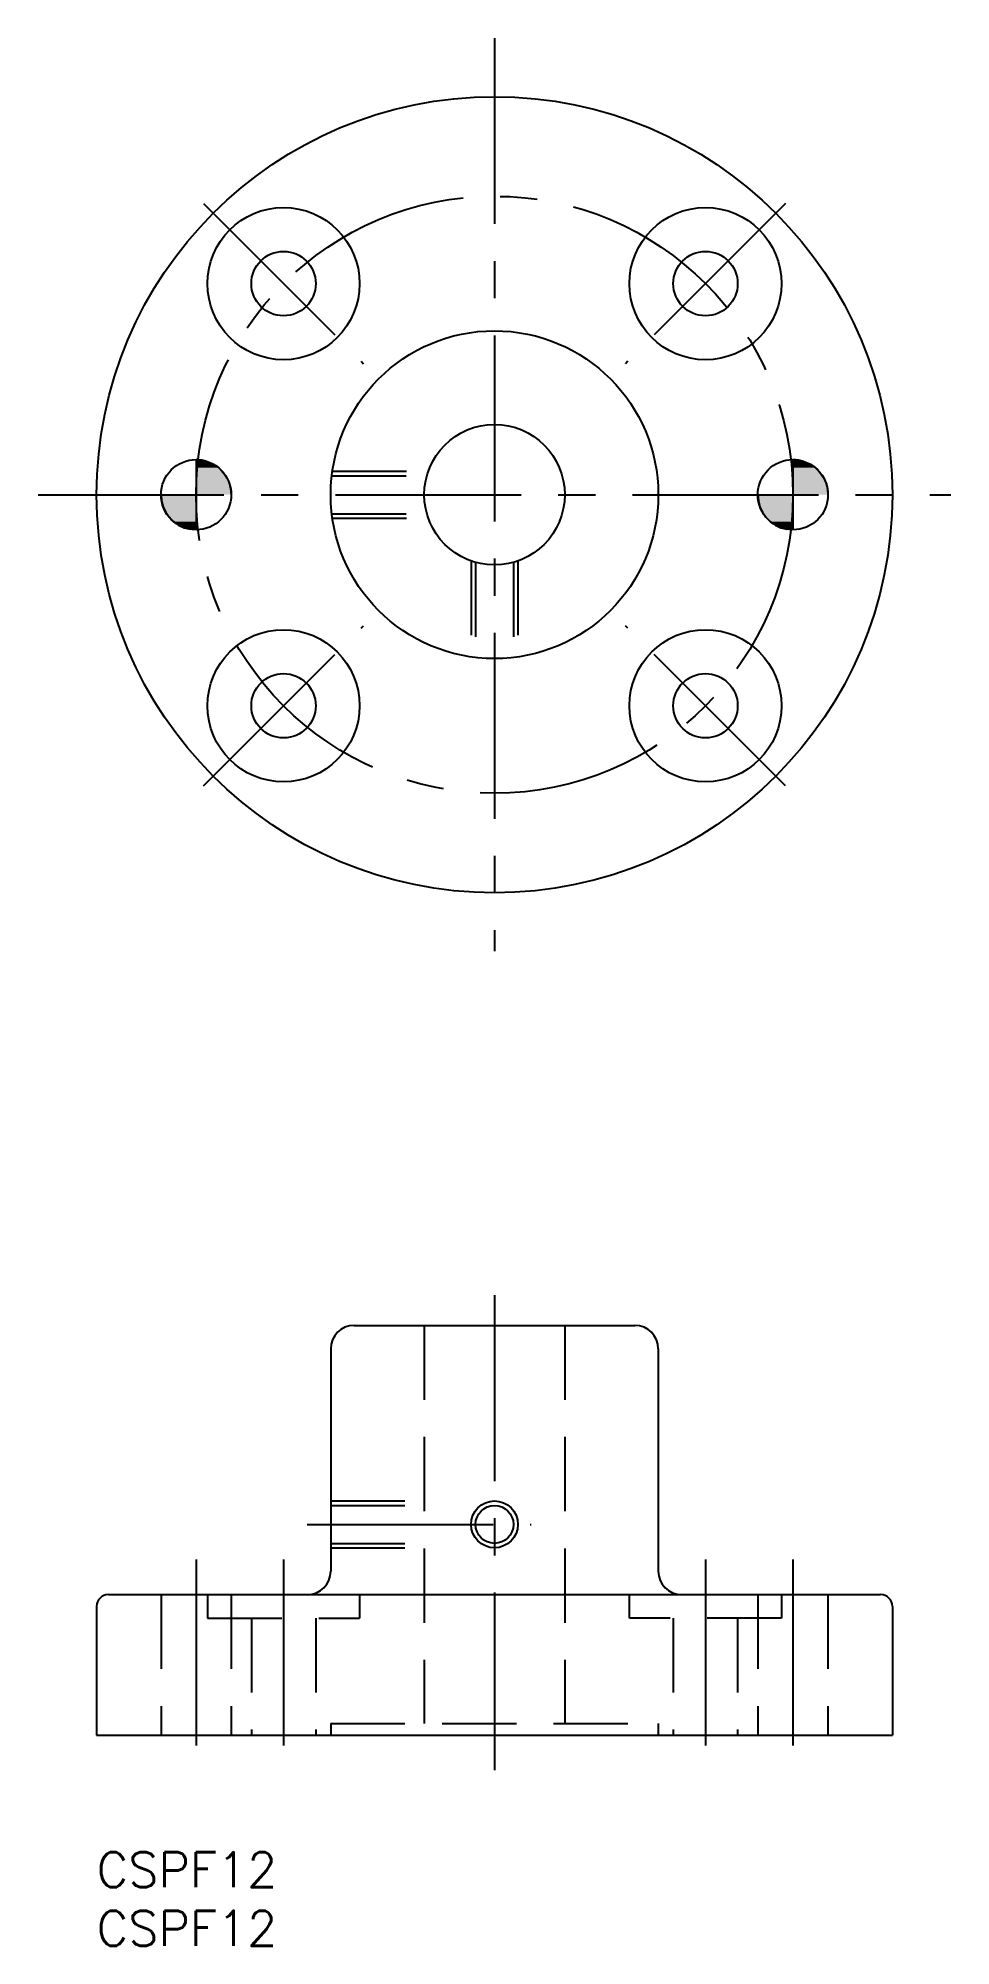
# Model space of a CAD drawing. Extents: x -5 to 73, y -8 to 155.
import ezdxf

# ---------------------------------------------------------------- set-up
doc = ezdxf.new("R2010")
doc.units = 0
doc.header["$LTSCALE"] = 0.5
doc.linetypes.add('CENTER', pattern=[50.8, 31.75, -6.35, 6.35, -6.35])
doc.linetypes.add('DASHED', pattern=[19.05, 12.7, -6.35])
for name, color, linetype in [('MSM_CENTER', 1, 'CENTER'), ('MSM_CONTINUOUS', 7, 'CONTINUOUS'), ('MSM_DASHED', 4, 'DASHED'), ('MSM_NARROW', 5, 'CONTINUOUS'), ('MSM_PART_NUMBER', 7, 'CONTINUOUS')]:
    doc.layers.add(name, color=color, linetype=linetype)
doc.styles.get("Standard").update_dxf_attribs({"font": 'txt.shx', "height": 3, "bigfont": 'bigfont.shx'})

# ---------------------------------------------------------------- blocks, each defined once
blk = doc.blocks.new('*U10')
at = {"layer": 'MSM_PART_NUMBER'}
blk.add_text('CSPF12', height=3, dxfattribs=at).set_placement((0, -3))
blk = doc.blocks.new('*U11')
at = {"layer": 'MSM_PART_NUMBER'}
blk.add_text('CSPF12', height=3, dxfattribs=at).set_placement((0, -8))
blk = doc.blocks.new('*U12')
at = {"layer": 'MSM_CONTINUOUS', "linetype": 'CONTINUOUS'}
for p, q in [((8.5, 118.96), (8.5, 118.91)), ((9.02, 118.91), (8.5, 118.96)), ((8.5, 118.91), (8.5, 118.78)), ((8.5, 118.78), (8.5, 118.56)), ((8.5, 118.56), (8.5, 118.26)), ((8.5, 118.26), (8.5, 117.89)), ((8.5, 117.89), (8.5, 117.46)), ((8.5, 117.46), (8.5, 116.99)), ((9.02, 118.91), (9.53, 118.78)), ((9.53, 118.78), (10, 118.56)), ((10, 118.56), (10.43, 118.26)), ((10.43, 118.26), (10.8, 117.89)), ((10.8, 117.89), (11.1, 117.46)), ((11.1, 117.46), (11.32, 116.99)), ((5.5, 115.96), (5.55, 115.44)), ((8.5, 116.99), (8.5, 116.48)), ((8.5, 116.48), (8.5, 115.96)), ((8.5, 115.96), (8.5, 115.44)), ((11.32, 116.99), (11.45, 116.48)), ((11.45, 116.48), (11.5, 115.96)), ((5.55, 115.44), (5.68, 114.93)), ((5.68, 114.93), (5.9, 114.46)), ((5.9, 114.46), (6.2, 114.03)), ((8.5, 115.44), (8.5, 114.93)), ((8.5, 114.93), (8.5, 114.46)), ((8.5, 114.46), (8.5, 114.03)), ((6.2, 114.03), (6.57, 113.66)), ((6.57, 113.66), (7, 113.36)), ((7, 113.36), (7.47, 113.14)), ((7.47, 113.14), (7.98, 113.01)), ((8.5, 112.96), (7.98, 113.01)), ((8.5, 114.03), (8.5, 113.66)), ((8.5, 113.66), (8.5, 113.36)), ((8.5, 113.36), (8.5, 113.14)), ((8.5, 113.14), (8.5, 113.01)), ((8.5, 113.01), (8.5, 112.96))]:
    blk.add_line(p, q, dxfattribs=at)
for points in [[(8.5, 118.96), (8.5, 118.91), (9.02, 118.91)], [(8.5, 118.91), (8.5, 118.78), (9.53, 118.78)], [(8.5, 118.78), (8.5, 118.56), (10, 118.56)], [(8.5, 118.56), (8.5, 118.26), (10.43, 118.26)], [(8.5, 118.26), (8.5, 117.89), (10.8, 117.89)], [(8.5, 117.89), (8.5, 117.46), (11.1, 117.46)], [(8.5, 117.46), (8.5, 116.99), (11.32, 116.99)], [(5.5, 115.96), (5.55, 115.44), (8.5, 115.44)], [(8.5, 116.99), (8.5, 116.48), (11.45, 116.48)], [(8.5, 116.48), (8.5, 115.96), (11.5, 115.96)], [(5.55, 115.44), (5.68, 114.93), (8.5, 114.93)], [(5.68, 114.93), (5.9, 114.46), (8.5, 114.46)], [(5.9, 114.46), (6.2, 114.03), (8.5, 114.03)], [(6.2, 114.03), (6.57, 113.66), (8.5, 113.66)], [(6.57, 113.66), (7, 113.36), (8.5, 113.36)], [(7, 113.36), (7.47, 113.14), (8.5, 113.14)], [(7.47, 113.14), (7.98, 113.01), (8.5, 113.01)]]:
    blk.add_solid(points, dxfattribs=at)
at = {"layer": 'MSM_CONTINUOUS', "linetype": 'CONTINUOUS', "extrusion": (0, 0, -1)}
for points in [[(-8.5, 118.91), (-9.02, 118.91), (-9.53, 118.78)], [(-8.5, 118.78), (-9.53, 118.78), (-10, 118.56)], [(-8.5, 118.56), (-10, 118.56), (-10.43, 118.26)], [(-8.5, 118.26), (-10.43, 118.26), (-10.8, 117.89)], [(-8.5, 117.89), (-10.8, 117.89), (-11.1, 117.46)], [(-8.5, 117.46), (-11.1, 117.46), (-11.32, 116.99)], [(-5.5, 115.96), (-8.5, 115.96), (-8.5, 115.44)], [(-8.5, 116.99), (-11.32, 116.99), (-11.45, 116.48)], [(-8.5, 116.48), (-11.45, 116.48), (-11.5, 115.96)], [(-5.55, 115.44), (-8.5, 115.44), (-8.5, 114.93)], [(-5.68, 114.93), (-8.5, 114.93), (-8.5, 114.46)], [(-5.9, 114.46), (-8.5, 114.46), (-8.5, 114.03)], [(-6.2, 114.03), (-8.5, 114.03), (-8.5, 113.66)], [(-6.57, 113.66), (-8.5, 113.66), (-8.5, 113.36)], [(-7, 113.36), (-8.5, 113.36), (-8.5, 113.14)], [(-7.47, 113.14), (-8.5, 113.14), (-8.5, 113.01)], [(-7.98, 113.01), (-8.5, 113.01), (-8.5, 112.96)]]:
    blk.add_solid(points, dxfattribs=at)
blk = doc.blocks.new('*U13')
at = {"layer": 'MSM_CONTINUOUS', "linetype": 'CONTINUOUS'}
for p, q in [((59.5, 118.96), (59.5, 118.91)), ((60.02, 118.91), (59.5, 118.96)), ((59.5, 118.91), (59.5, 118.78)), ((59.5, 118.78), (59.5, 118.56)), ((59.5, 118.56), (59.5, 118.26)), ((59.5, 118.26), (59.5, 117.89)), ((59.5, 117.89), (59.5, 117.46)), ((59.5, 117.46), (59.5, 116.99)), ((60.02, 118.91), (60.53, 118.78)), ((60.53, 118.78), (61, 118.56)), ((61, 118.56), (61.43, 118.26)), ((61.43, 118.26), (61.8, 117.89)), ((61.8, 117.89), (62.1, 117.46)), ((62.1, 117.46), (62.32, 116.99)), ((56.5, 115.96), (56.55, 115.44)), ((59.5, 116.99), (59.5, 116.48)), ((59.5, 116.48), (59.5, 115.96)), ((59.5, 115.96), (59.5, 115.44)), ((62.32, 116.99), (62.45, 116.48)), ((62.45, 116.48), (62.5, 115.96)), ((56.55, 115.44), (56.68, 114.93)), ((56.68, 114.93), (56.9, 114.46)), ((56.9, 114.46), (57.2, 114.03)), ((59.5, 115.44), (59.5, 114.93)), ((59.5, 114.93), (59.5, 114.46)), ((59.5, 114.46), (59.5, 114.03)), ((57.2, 114.03), (57.57, 113.66)), ((57.57, 113.66), (58, 113.36)), ((58, 113.36), (58.47, 113.14)), ((58.47, 113.14), (58.98, 113.01)), ((59.5, 112.96), (58.98, 113.01)), ((59.5, 114.03), (59.5, 113.66)), ((59.5, 113.66), (59.5, 113.36)), ((59.5, 113.36), (59.5, 113.14)), ((59.5, 113.14), (59.5, 113.01)), ((59.5, 113.01), (59.5, 112.96))]:
    blk.add_line(p, q, dxfattribs=at)
for points in [[(59.5, 118.96), (59.5, 118.91), (60.02, 118.91)], [(59.5, 118.91), (59.5, 118.78), (60.53, 118.78)], [(59.5, 118.78), (59.5, 118.56), (61, 118.56)], [(59.5, 118.56), (59.5, 118.26), (61.43, 118.26)], [(59.5, 118.26), (59.5, 117.89), (61.8, 117.89)], [(59.5, 117.89), (59.5, 117.46), (62.1, 117.46)], [(59.5, 117.46), (59.5, 116.99), (62.32, 116.99)], [(56.5, 115.96), (56.55, 115.44), (59.5, 115.44)], [(59.5, 116.99), (59.5, 116.48), (62.45, 116.48)], [(59.5, 116.48), (59.5, 115.96), (62.5, 115.96)], [(56.55, 115.44), (56.68, 114.93), (59.5, 114.93)], [(56.68, 114.93), (56.9, 114.46), (59.5, 114.46)], [(56.9, 114.46), (57.2, 114.03), (59.5, 114.03)], [(57.2, 114.03), (57.57, 113.66), (59.5, 113.66)], [(57.57, 113.66), (58, 113.36), (59.5, 113.36)], [(58, 113.36), (58.47, 113.14), (59.5, 113.14)], [(58.47, 113.14), (58.98, 113.01), (59.5, 113.01)]]:
    blk.add_solid(points, dxfattribs=at)
at = {"layer": 'MSM_CONTINUOUS', "linetype": 'CONTINUOUS', "extrusion": (0, 0, -1)}
for points in [[(-59.5, 118.91), (-60.02, 118.91), (-60.53, 118.78)], [(-59.5, 118.78), (-60.53, 118.78), (-61, 118.56)], [(-59.5, 118.56), (-61, 118.56), (-61.43, 118.26)], [(-59.5, 118.26), (-61.43, 118.26), (-61.8, 117.89)], [(-59.5, 117.89), (-61.8, 117.89), (-62.1, 117.46)], [(-59.5, 117.46), (-62.1, 117.46), (-62.32, 116.99)], [(-56.5, 115.96), (-59.5, 115.96), (-59.5, 115.44)], [(-59.5, 116.99), (-62.32, 116.99), (-62.45, 116.48)], [(-59.5, 116.48), (-62.45, 116.48), (-62.5, 115.96)], [(-56.55, 115.44), (-59.5, 115.44), (-59.5, 114.93)], [(-56.68, 114.93), (-59.5, 114.93), (-59.5, 114.46)], [(-56.9, 114.46), (-59.5, 114.46), (-59.5, 114.03)], [(-57.2, 114.03), (-59.5, 114.03), (-59.5, 113.66)], [(-57.57, 113.66), (-59.5, 113.66), (-59.5, 113.36)], [(-58, 113.36), (-59.5, 113.36), (-59.5, 113.14)], [(-58.47, 113.14), (-59.5, 113.14), (-59.5, 113.01)], [(-58.98, 113.01), (-59.5, 113.01), (-59.5, 112.96)]]:
    blk.add_solid(points, dxfattribs=at)

msp = doc.modelspace()

# ---------------------------------------------------------------- linework, layer by layer
at = {"layer": 'MSM_CENTER'}
for p, q in [((34, 154.96), (34, 76.96)), ((9.13, 140.83), (22.81, 127.15)), ((58.87, 140.83), (45.19, 127.15)), ((-5, 115.96), (73, 115.96)), ((9.13, 91.09), (22.81, 104.77)), ((58.87, 91.09), (45.19, 104.77)), ((34, 47.58), (34, 7)), ((18, 28), (37.13, 28)), ((8.5, 25), (8.5, 7)), ((15.97, 25), (15.97, 7)), ((52.03, 25), (52.03, 7)), ((59.5, 25), (59.5, 7))]:
    msp.add_line(p, q, dxfattribs=at)
msp.add_circle((34, 115.96), 25.5, dxfattribs=at)
at = {"layer": 'MSM_CONTINUOUS'}
for p, q in [((22, 45), (46, 45)), ((20, 43), (20, 24)), ((48, 43), (48, 24)), ((1, 22), (67, 22)), ((0, 21), (0, 10)), ((68, 21), (68, 10)), ((0, 10), (68, 10))]:
    msp.add_line(p, q, dxfattribs=at)
for centre, radius in [((34, 115.96), 34), ((15.97, 133.99), 6.5), ((52.03, 133.99), 6.5), ((15.97, 133.99), 2.75), ((52.03, 133.99), 2.75), ((34, 115.96), 14), ((34, 115.96), 6), ((8.5, 115.96), 3), ((59.5, 115.96), 3), ((15.97, 97.93), 6.5), ((52.03, 97.93), 6.5), ((15.97, 97.93), 2.75), ((52.03, 97.93), 2.75), ((34, 28), 1.62)]:
    msp.add_circle(centre, radius, dxfattribs=at)
for centre, radius, start, end in [((22, 43), 2, 90, 180), ((46, 43), 2, 0, 90), ((18, 24), 2, 270, 0), ((50, 24), 2, 180, 270), ((1, 21), 1, 90, 180), ((67, 21), 1, 0, 90)]:
    msp.add_arc(centre, radius, start, end, dxfattribs=at)
at = {"layer": 'MSM_DASHED'}
for p, q in [((20.09, 117.58), (28.22, 117.58)), ((20.14, 117.96), (28.34, 117.96)), ((20.09, 114.34), (28.22, 114.34)), ((20.14, 113.96), (28.34, 113.96)), ((32, 110.3), (32, 102.1)), ((32.38, 110.18), (32.38, 102.05)), ((35.62, 110.18), (35.62, 102.05)), ((36, 110.3), (36, 102.1)), ((28, 45), (28, 11)), ((40, 45), (40, 11)), ((20, 30), (28, 30)), ((20, 29.62), (28, 29.62)), ((20, 26.38), (28, 26.38)), ((20, 26), (28, 26)), ((5.5, 22), (5.5, 10)), ((9.47, 22), (9.47, 20)), ((11.5, 22), (11.5, 10)), ((22.47, 22), (22.47, 20)), ((45.53, 20), (45.53, 22)), ((56.5, 22), (56.5, 10)), ((58.53, 22), (58.53, 20)), ((62.5, 22), (62.5, 10)), ((9.47, 20), (22.47, 20)), ((13.22, 20), (13.22, 10)), ((18.72, 20), (18.72, 10)), ((58.53, 20), (45.53, 20)), ((49.28, 20), (49.28, 10)), ((54.78, 20), (54.78, 10)), ((20, 11), (48, 11)), ((20, 11), (20, 10)), ((48, 11), (48, 10))]:
    msp.add_line(p, q, dxfattribs=at)
at = {"layer": 'MSM_NARROW'}
msp.add_circle((34, 28), 2, dxfattribs=at)

# ---------------------------------------------------------------- block references
at = {"layer": 'MSM_CONTINUOUS', "linetype": 'CONTINUOUS'}
for name in ['*U12', '*U13']:
    msp.add_blockref(name, (0, 0), dxfattribs=at)
at = {"layer": 'MSM_CONTINUOUS'}
for name in ['*U10', '*U11']:
    msp.add_blockref(name, (0, 0), dxfattribs=at)

doc.saveas('drawing.dxf')
